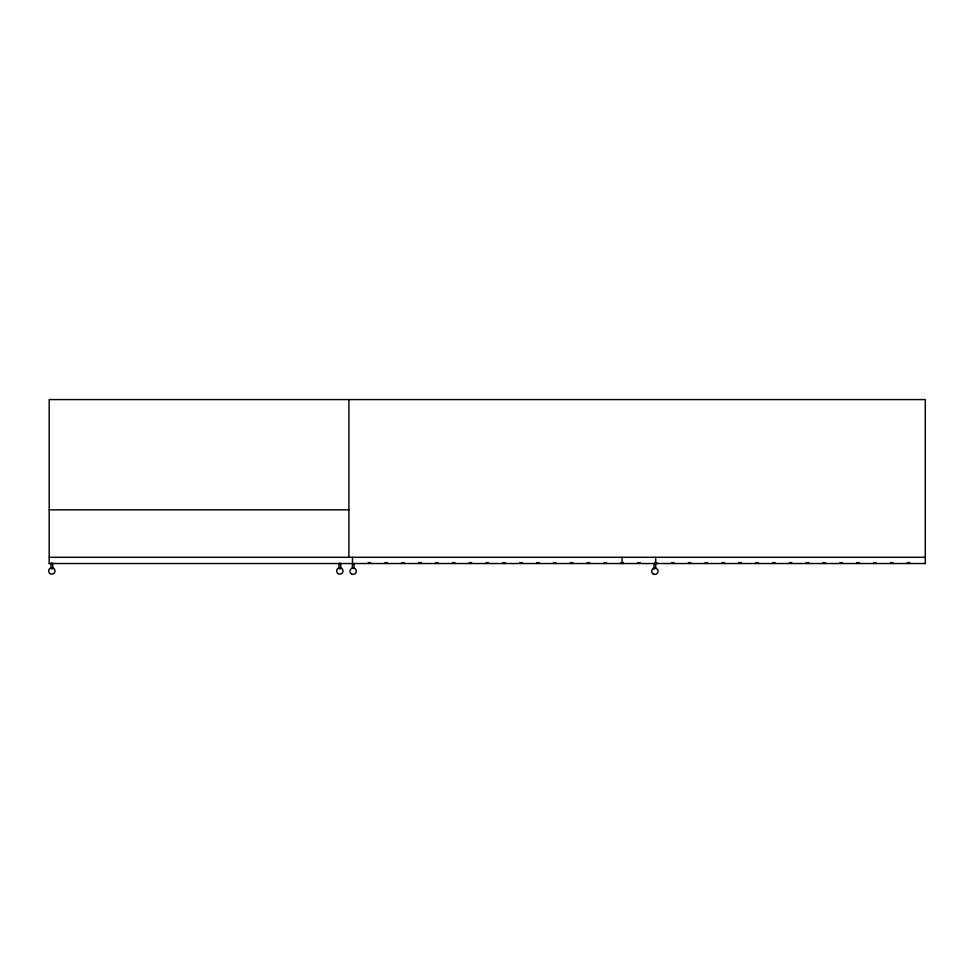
<?xml version="1.0" encoding="UTF-8"?>
<svg xmlns="http://www.w3.org/2000/svg" width="974" height="974" viewBox="0 0 974 974"><rect width="100%" height="100%" fill="white"/><g stroke="black" fill="none" stroke-linecap="round" stroke-linejoin="round"><path stroke-width="1.46" d="M49.199 509.84L348.911 509.84M49.199 557.298L925.3 557.298M51.086 563.325L52.706 563.325M49.199 563.532L925.3 563.532M655.721 563.642L654.041 563.642L654.041 569.254M925.3 563.642L925.3 399.584L49.199 399.584L49.199 563.642M655.721 557.298L655.721 567.854M622.045 557.298L622.045 563.642M354.012 567.854L354.012 563.642L352.32 563.642L352.32 567.854M352.466 557.298L352.466 563.642M348.911 399.584L348.911 557.566M340.73 568.938L340.73 563.325L339.049 563.325L339.049 568.938M52.742 563.325L52.742 568.938M51.05 563.325L51.05 568.938M741.263 562.497A1.68 1.68 0 0 1 738.876 562.497M909.74 562.497A1.68 1.68 0 0 1 907.354 562.497M758.113 562.497A1.68 1.68 0 0 1 755.727 562.497M673.874 562.497A1.68 1.68 0 0 1 671.488 562.497M842.352 562.497A1.68 1.68 0 0 1 839.965 562.497M640.174 562.497A1.68 1.68 0 0 1 637.8 562.497M859.202 562.497A1.68 1.68 0 0 1 856.816 562.497M657.024 562.497A1.68 1.68 0 0 1 654.638 562.497M808.651 562.497A1.68 1.68 0 0 1 806.265 562.497M825.502 562.497A1.68 1.68 0 0 1 823.115 562.497M876.04 562.497A1.68 1.68 0 0 1 873.666 562.497M892.89 562.497A1.68 1.68 0 0 1 890.504 562.497M707.562 562.497A1.68 1.68 0 0 1 705.188 562.497M791.801 562.497A1.68 1.68 0 0 1 789.427 562.497M774.963 562.497A1.68 1.68 0 0 1 772.577 562.497M690.724 562.497A1.68 1.68 0 0 1 688.338 562.497M724.413 562.497A1.68 1.68 0 0 1 722.038 562.497M471.684 562.497A1.68 1.68 0 0 1 469.298 562.497M488.534 562.497A1.68 1.68 0 0 1 486.148 562.497M404.295 562.497A1.68 1.68 0 0 1 401.909 562.497M572.773 562.497A1.68 1.68 0 0 1 570.387 562.497M370.595 562.497A1.68 1.68 0 0 1 368.221 562.497M589.611 562.497A1.68 1.68 0 0 1 587.237 562.497M387.445 562.497A1.68 1.68 0 0 1 385.059 562.497M539.072 562.497A1.68 1.68 0 0 1 536.686 562.497M555.923 562.497A1.68 1.68 0 0 1 553.536 562.497M606.461 562.497A1.68 1.68 0 0 1 604.087 562.497M623.311 562.497A1.68 1.68 0 0 1 620.925 562.497M437.983 562.497A1.68 1.68 0 0 1 435.609 562.497M522.222 562.497A1.68 1.68 0 0 1 519.848 562.497M505.384 562.497A1.68 1.68 0 0 1 502.998 562.497M421.145 562.497A1.68 1.68 0 0 1 418.759 562.497M454.834 562.497A1.68 1.68 0 0 1 452.447 562.497M50.283 573.674A3.166 3.166 0 0 0 55.043 570.922A3.166 3.166 0 0 0 50.283 568.183A3.166 3.166 0 0 0 50.283 573.674M338.282 573.674A3.166 3.166 0 0 0 343.043 570.922A3.166 3.166 0 0 0 338.282 568.183A3.166 3.166 0 0 0 338.282 573.674M351.553 573.99A3.166 3.166 0 0 0 356.314 571.239A3.166 3.166 0 0 0 351.553 568.499A3.166 3.166 0 0 0 351.553 573.99M653.262 573.99A3.166 3.166 0 0 0 658.022 571.239A3.166 3.166 0 0 0 653.262 568.499A3.166 3.166 0 0 0 653.262 573.99"/></g></svg>
